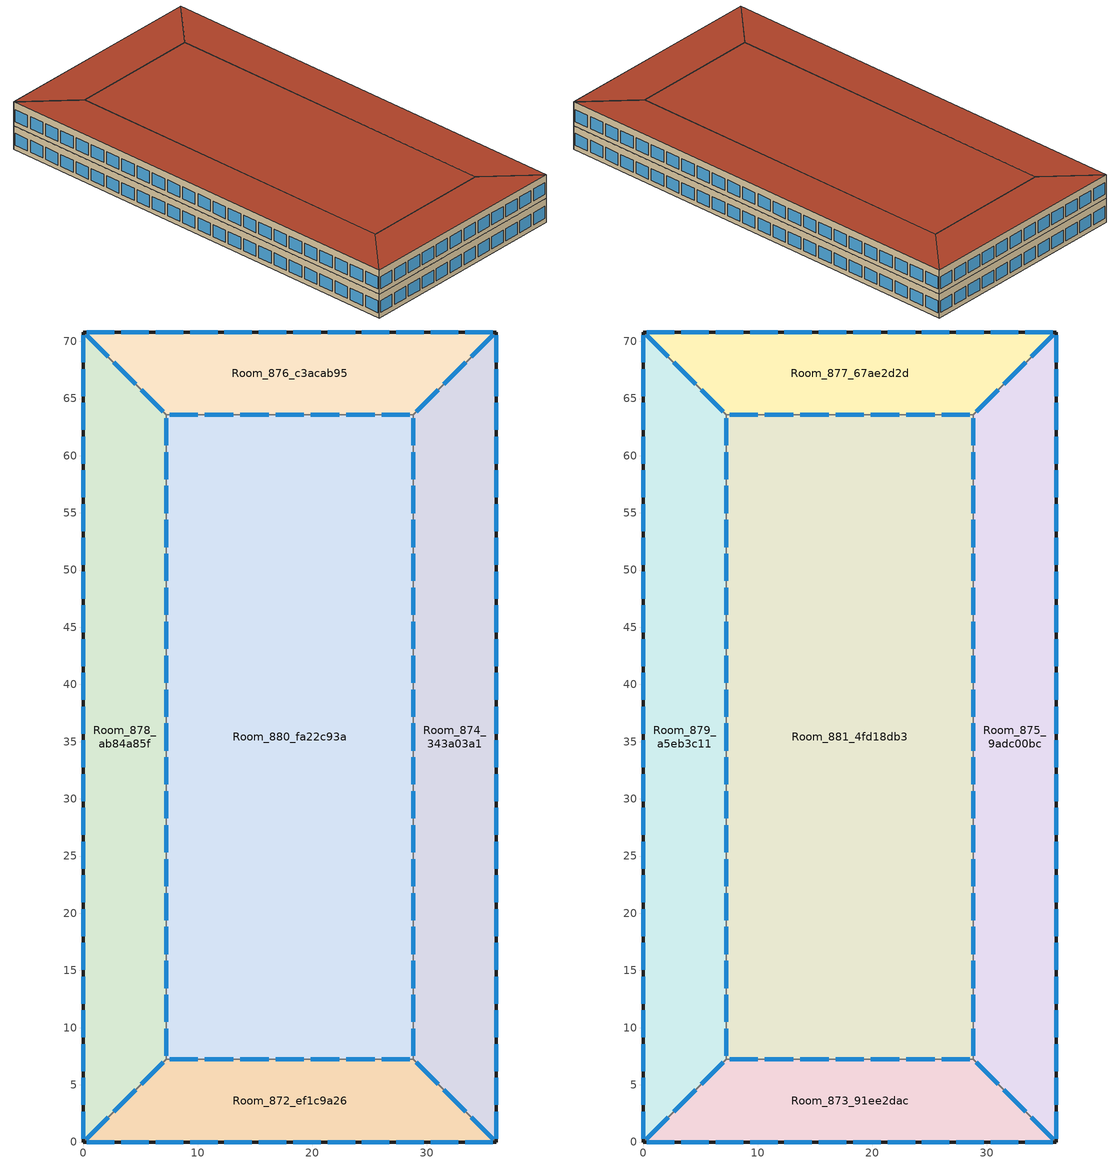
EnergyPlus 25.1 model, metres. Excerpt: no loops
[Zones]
Room_872_ef1c9a26
 floor ground (ExtSlabCarpet 4in ClimateZone 1-8): 7.23,7.23 28.85,7.23 36.09,0 0,0 z0
 wall outside (Room_872_ef1c9a26..Face5 c tbd (R 1.5x Solar 1.0x Therm 1.0x)): 0,0 36.09,0 z0:4
 wall to Room_880_fa22c93a (Interior Wall): 28.85,7.23 7.23,7.23 z0:4
 wall to Room_878_ab84a85f (Interior Wall): 7.23,7.23 0,0 z0:4
 wall to Room_874_343a03a1 (Interior Wall): 36.09,0 28.85,7.23 z0:4
 window inside (Interior Window): 28.54,7.23 26.07,7.23 / 25.46,7.23 22.98,7.23 / 22.37,7.23 19.9,7.23 / 19.28,7.23 16.81,7.23 / 16.19,7.23 13.72,7.23 / 13.1,7.23 10.63,7.23 / 10.01,7.23 7.54,7.23 / 6.99,6.99 5.06,5.06 / 4.58,4.58 2.65,2.65 / 2.17,2.17 0.24,0.24 / 35.84,0.24 33.92,2.17 / 33.43,2.65 31.5,4.58 / 31.02,5.06 29.09,6.99 z0.8:2.8
 window (Single Glazing 5): 0.3,0 2.71,0 / 3.31,0 5.71,0 / 30.37,0 32.78,0 / 33.38,0 35.78,0 / 6.31,0 8.72,0 / 9.32,0 11.73,0 / 12.33,0 14.73,0 / 15.34,0 17.74,0 / 18.34,0 20.75,0 / 21.35,0 23.76,0 / 24.36,0 26.76,0 / 27.36,0 29.77,0 z0.8:2.8
Room_874_343a03a1
 floor ground (ExtSlabCarpet 4in ClimateZone 1-8): 36.09,70.82 36.09,0 28.85,7.23 28.85,63.58 z0
 wall outside (Room_874_343a03a1..Face5 c tbd (R 1.5x Solar 1.0x Therm 1.0x)): 36.09,0 36.09,70.82 z0:4
 wall to Room_880_fa22c93a (Interior Wall): 28.85,63.58 28.85,7.23 z0:4
 wall to Room_876_c3acab95 (Interior Wall): 36.09,70.82 28.85,63.58 z0:4
 window inside (Interior Window): 28.85,63.29 28.85,60.91 / 28.85,60.32 28.85,57.95 / 28.85,33.63 28.85,31.26 / 28.85,30.66 28.85,28.29 / 28.85,27.7 28.85,25.32 / 28.85,24.73 28.85,22.36 / 28.85,21.77 28.85,19.39 / 28.85,18.8 28.85,16.43 / 28.85,15.83 28.85,13.46 / 28.85,12.87 28.85,10.49 / 28.85,9.9 28.85,7.53 / 28.85,57.36 28.85,54.98 / 28.85,54.39 28.85,52.02 / 28.85,51.42 28.85,49.05 / 28.85,48.46 28.85,46.09 / 28.85,45.49 28.85,43.12 / 28.85,42.53 28.85,40.15 / 28.85,39.56 28.85,37.19 / 28.85,36.59 28.85,34.22 / 35.84,70.58 33.92,68.65 / 33.43,68.16 31.5,66.24 / 31.02,65.75 29.09,63.83 z0.8:2.8
 window (Single Glazing 5): 36.09,0.3 36.09,2.66 / 36.09,3.25 36.09,5.61 / 36.09,29.8 36.09,32.16 / 36.09,32.75 36.09,35.11 / 36.09,35.7 36.09,38.06 / 36.09,38.65 36.09,41.01 / 36.09,41.6 36.09,43.97 / 36.09,44.56 36.09,46.92 / 36.09,47.51 36.09,49.87 / 36.09,50.46 36.09,52.82 / 36.09,53.41 36.09,55.77 / 36.09,56.36 36.09,58.72 / 36.09,6.2 36.09,8.56 / 36.09,59.31 36.09,61.67 / 36.09,62.26 36.09,64.62 / 36.09,65.21 36.09,67.57 / 36.09,68.16 36.09,70.52 / 36.09,9.15 36.09,11.51 / 36.09,12.1 36.09,14.46 / 36.09,15.05 36.09,17.41 / 36.09,18 36.09,20.36 / 36.09,20.95 36.09,23.31 / 36.09,23.9 36.09,26.26 / 36.09,26.85 36.09,29.21 z0.8:2.8
Room_876_c3acab95
 floor ground (ExtSlabCarpet 4in ClimateZone 1-8): 0,70.82 36.09,70.82 28.85,63.58 7.23,63.58 z0
 wall outside (Room_876_c3acab95..Face5 c tbd (R 1.5x Solar 1.0x Therm 1.0x)): 36.09,70.82 0,70.82 z0:4
 wall to Room_880_fa22c93a (Interior Wall): 7.23,63.58 28.85,63.58 z0:4
 wall to Room_878_ab84a85f (Interior Wall): 0,70.82 7.23,63.58 z0:4
 window inside (Interior Window): 7.54,63.58 10.01,63.58 / 10.63,63.58 13.1,63.58 / 13.72,63.58 16.19,63.58 / 16.81,63.58 19.28,63.58 / 19.9,63.58 22.37,63.58 / 22.98,63.58 25.46,63.58 / 26.07,63.58 28.54,63.58 / 0.24,70.58 2.17,68.65 / 2.65,68.16 4.58,66.24 / 5.06,65.75 6.99,63.83 z0.8:2.8
 window (Single Glazing 5): 35.78,70.82 33.38,70.82 / 32.78,70.82 30.37,70.82 / 5.71,70.82 3.31,70.82 / 2.71,70.82 0.3,70.82 / 29.77,70.82 27.36,70.82 / 26.76,70.82 24.36,70.82 / 23.76,70.82 21.35,70.82 / 20.75,70.82 18.34,70.82 / 17.74,70.82 15.34,70.82 / 14.73,70.82 12.33,70.82 / 11.73,70.82 9.32,70.82 / 8.72,70.82 6.31,70.82 z0.8:2.8
Room_878_ab84a85f
 floor ground (ExtSlabCarpet 4in ClimateZone 1-8): 0,70.82 7.23,63.58 7.23,7.23 0,0 z0
 wall outside (Room_878_ab84a85f..Face5 c tbd (R 1.5x Solar 1.0x Therm 1.0x)): 0,70.82 0,0 z0:4
 wall to Room_880_fa22c93a (Interior Wall): 7.23,7.23 7.23,63.58 z0:4
 window inside (Interior Window): 7.23,7.53 7.23,9.9 / 7.23,10.49 7.23,12.87 / 7.23,37.19 7.23,39.56 / 7.23,40.15 7.23,42.53 / 7.23,43.12 7.23,45.49 / 7.23,46.09 7.23,48.46 / 7.23,49.05 7.23,51.42 / 7.23,52.02 7.23,54.39 / 7.23,54.98 7.23,57.36 / 7.23,57.95 7.23,60.32 / 7.23,60.91 7.23,63.29 / 7.23,13.46 7.23,15.83 / 7.23,16.43 7.23,18.8 / 7.23,19.39 7.23,21.77 / 7.23,22.36 7.23,24.73 / 7.23,25.32 7.23,27.7 / 7.23,28.29 7.23,30.66 / 7.23,31.26 7.23,33.63 / 7.23,34.22 7.23,36.59 z0.8:2.8
 window (Single Glazing 5): 0,70.52 0,68.16 / 0,67.57 0,65.21 / 0,41.01 0,38.65 / 0,38.06 0,35.7 / 0,35.11 0,32.75 / 0,32.16 0,29.8 / 0,29.21 0,26.85 / 0,26.26 0,23.9 / 0,23.31 0,20.95 / 0,20.36 0,18 / 0,17.41 0,15.05 / 0,14.46 0,12.1 / 0,64.62 0,62.26 / 0,11.51 0,9.15 / 0,8.56 0,6.2 / 0,5.61 0,3.25 / 0,2.66 0,0.3 / 0,61.67 0,59.31 / 0,58.72 0,56.36 / 0,55.77 0,53.41 / 0,52.82 0,50.46 / 0,49.87 0,47.51 / 0,46.92 0,44.56 / 0,43.97 0,41.6 z0.8:2.8
Room_880_fa22c93a
 floor ground (ExtSlabCarpet 4in ClimateZone 1-8): 7.23,63.58 28.85,63.58 28.85,7.23 7.23,7.23 z0
Room_873_91ee2dac
 floor to Room_872_ef1c9a26 (Interior Floor): 28.85,7.23 36.09,0 0,0 7.23,7.23 z4
 wall outside (Room_873_91ee2dac..Face5 c tbd (R 1.5x Solar 1.0x Therm 1.0x)): 0,0 36.09,0 z4:8
 wall to Room_881_4fd18db3 (Interior Wall): 28.85,7.23 7.23,7.23 z4:8
 wall to Room_879_a5eb3c11 (Interior Wall): 7.23,7.23 0,0 z4:8
 wall to Room_875_9adc00bc (Interior Wall): 36.09,0 28.85,7.23 z4:8
 window inside (Interior Window): 28.54,7.23 26.07,7.23 / 25.46,7.23 22.98,7.23 / 22.37,7.23 19.9,7.23 / 19.28,7.23 16.81,7.23 / 16.19,7.23 13.72,7.23 / 13.1,7.23 10.63,7.23 / 10.01,7.23 7.54,7.23 / 6.99,6.99 5.06,5.06 / 4.58,4.58 2.65,2.65 / 2.17,2.17 0.24,0.24 / 35.84,0.24 33.92,2.17 / 33.43,2.65 31.5,4.58 / 31.02,5.06 29.09,6.99 z4.8:6.8
 window (Single Glazing 5): 0.3,0 2.71,0 / 3.31,0 5.71,0 / 30.37,0 32.78,0 / 33.38,0 35.78,0 / 6.31,0 8.72,0 / 9.32,0 11.73,0 / 12.33,0 14.73,0 / 15.34,0 17.74,0 / 18.34,0 20.75,0 / 21.35,0 23.76,0 / 24.36,0 26.76,0 / 27.36,0 29.77,0 z4.8:6.8
 roof outside (Room_873_91ee2dac..Face4 c tbd (R 1.5x Solar 1.0x Therm 1.0x)): 36.09,0 28.85,7.23 7.23,7.23 0,0 z8
Room_875_9adc00bc
 floor to Room_874_343a03a1 (Interior Floor): 36.09,70.82 36.09,0 28.85,7.23 28.85,63.58 z4
 wall outside (Room_875_9adc00bc..Face5 c tbd (R 1.5x Solar 1.0x Therm 1.0x)): 36.09,0 36.09,70.82 z4:8
 wall to Room_881_4fd18db3 (Interior Wall): 28.85,63.58 28.85,7.23 z4:8
 wall to Room_877_67ae2d2d (Interior Wall): 36.09,70.82 28.85,63.58 z4:8
 window inside (Interior Window): 28.85,63.29 28.85,60.91 / 28.85,60.32 28.85,57.95 / 28.85,33.63 28.85,31.26 / 28.85,30.66 28.85,28.29 / 28.85,27.7 28.85,25.32 / 28.85,24.73 28.85,22.36 / 28.85,21.77 28.85,19.39 / 28.85,18.8 28.85,16.43 / 28.85,15.83 28.85,13.46 / 28.85,12.87 28.85,10.49 / 28.85,9.9 28.85,7.53 / 28.85,57.36 28.85,54.98 / 28.85,54.39 28.85,52.02 / 28.85,51.42 28.85,49.05 / 28.85,48.46 28.85,46.09 / 28.85,45.49 28.85,43.12 / 28.85,42.53 28.85,40.15 / 28.85,39.56 28.85,37.19 / 28.85,36.59 28.85,34.22 / 35.84,70.58 33.92,68.65 / 33.43,68.16 31.5,66.24 / 31.02,65.75 29.09,63.83 z4.8:6.8
 window (Single Glazing 5): 36.09,0.3 36.09,2.66 / 36.09,3.25 36.09,5.61 / 36.09,29.8 36.09,32.16 / 36.09,32.75 36.09,35.11 / 36.09,35.7 36.09,38.06 / 36.09,38.65 36.09,41.01 / 36.09,41.6 36.09,43.97 / 36.09,44.56 36.09,46.92 / 36.09,47.51 36.09,49.87 / 36.09,50.46 36.09,52.82 / 36.09,53.41 36.09,55.77 / 36.09,56.36 36.09,58.72 / 36.09,6.2 36.09,8.56 / 36.09,59.31 36.09,61.67 / 36.09,62.26 36.09,64.62 / 36.09,65.21 36.09,67.57 / 36.09,68.16 36.09,70.52 / 36.09,9.15 36.09,11.51 / 36.09,12.1 36.09,14.46 / 36.09,15.05 36.09,17.41 / 36.09,18 36.09,20.36 / 36.09,20.95 36.09,23.31 / 36.09,23.9 36.09,26.26 / 36.09,26.85 36.09,29.21 z4.8:6.8
 roof outside (Room_875_9adc00bc..Face4 c tbd (R 1.5x Solar 1.0x Therm 1.0x)): 36.09,0 36.09,70.82 28.85,63.58 28.85,7.23 z8
Room_877_67ae2d2d
 floor to Room_876_c3acab95 (Interior Floor): 0,70.82 36.09,70.82 28.85,63.58 7.23,63.58 z4
 wall outside (Room_877_67ae2d2d..Face5 c tbd (R 1.5x Solar 1.0x Therm 1.0x)): 36.09,70.82 0,70.82 z4:8
 wall to Room_881_4fd18db3 (Interior Wall): 7.23,63.58 28.85,63.58 z4:8
 wall to Room_879_a5eb3c11 (Interior Wall): 0,70.82 7.23,63.58 z4:8
 window inside (Interior Window): 7.54,63.58 10.01,63.58 / 10.63,63.58 13.1,63.58 / 13.72,63.58 16.19,63.58 / 16.81,63.58 19.28,63.58 / 19.9,63.58 22.37,63.58 / 22.98,63.58 25.46,63.58 / 26.07,63.58 28.54,63.58 / 0.24,70.58 2.17,68.65 / 2.65,68.16 4.58,66.24 / 5.06,65.75 6.99,63.83 z4.8:6.8
 window (Single Glazing 5): 35.78,70.82 33.38,70.82 / 32.78,70.82 30.37,70.82 / 5.71,70.82 3.31,70.82 / 2.71,70.82 0.3,70.82 / 29.77,70.82 27.36,70.82 / 26.76,70.82 24.36,70.82 / 23.76,70.82 21.35,70.82 / 20.75,70.82 18.34,70.82 / 17.74,70.82 15.34,70.82 / 14.73,70.82 12.33,70.82 / 11.73,70.82 9.32,70.82 / 8.72,70.82 6.31,70.82 z4.8:6.8
 roof outside (Room_877_67ae2d2d..Face4 c tbd (R 1.5x Solar 1.0x Therm 1.0x)): 28.85,63.58 36.09,70.82 0,70.82 7.23,63.58 z8
Room_879_a5eb3c11
 floor to Room_878_ab84a85f (Interior Floor): 0,70.82 7.23,63.58 7.23,7.23 0,0 z4
 wall outside (Room_879_a5eb3c11..Face5 c tbd (R 1.5x Solar 1.0x Therm 1.0x)): 0,70.82 0,0 z4:8
 wall to Room_881_4fd18db3 (Interior Wall): 7.23,7.23 7.23,63.58 z4:8
 window inside (Interior Window): 7.23,7.53 7.23,9.9 / 7.23,10.49 7.23,12.87 / 7.23,37.19 7.23,39.56 / 7.23,40.15 7.23,42.53 / 7.23,43.12 7.23,45.49 / 7.23,46.09 7.23,48.46 / 7.23,49.05 7.23,51.42 / 7.23,52.02 7.23,54.39 / 7.23,54.98 7.23,57.36 / 7.23,57.95 7.23,60.32 / 7.23,60.91 7.23,63.29 / 7.23,13.46 7.23,15.83 / 7.23,16.43 7.23,18.8 / 7.23,19.39 7.23,21.77 / 7.23,22.36 7.23,24.73 / 7.23,25.32 7.23,27.7 / 7.23,28.29 7.23,30.66 / 7.23,31.26 7.23,33.63 / 7.23,34.22 7.23,36.59 z4.8:6.8
 window (Single Glazing 5): 0,70.52 0,68.16 / 0,67.57 0,65.21 / 0,41.01 0,38.65 / 0,38.06 0,35.7 / 0,35.11 0,32.75 / 0,32.16 0,29.8 / 0,29.21 0,26.85 / 0,26.26 0,23.9 / 0,23.31 0,20.95 / 0,20.36 0,18 / 0,17.41 0,15.05 / 0,14.46 0,12.1 / 0,64.62 0,62.26 / 0,11.51 0,9.15 / 0,8.56 0,6.2 / 0,5.61 0,3.25 / 0,2.66 0,0.3 / 0,61.67 0,59.31 / 0,58.72 0,56.36 / 0,55.77 0,53.41 / 0,52.82 0,50.46 / 0,49.87 0,47.51 / 0,46.92 0,44.56 / 0,43.97 0,41.6 z4.8:6.8
 roof outside (Room_879_a5eb3c11..Face4 c tbd (R 1.5x Solar 1.0x Therm 1.0x)): 0,0 7.23,7.23 7.23,63.58 0,70.82 z8
Room_881_4fd18db3
 floor to Room_880_fa22c93a (Interior Floor): 7.23,63.58 28.85,63.58 28.85,7.23 7.23,7.23 z4
 roof outside (AQ_Office_2024_Office  roof 1945 1980 6A (R 1.5x Solar 1.0x Therm 1.0x)): 28.85,7.23 28.85,63.58 7.23,63.58 7.23,7.23 z8
[Building]
475_avenue Michel-Jasmin (DVL)_325321_Y_1958_low: North Axis {deg}=0; Solar Distribution=FullExteriorWithReflections
[Site:Location]
Montreal-Trudeau Intl AP: Latitude {deg}=45.4706; Longitude {deg}=-73.7408; Time Zone {hr}=-5; Elevation {m}=36; Keep Site Location Information=No
[Site:WaterMainsTemperature]
Calculation Method=CorrelationFromWeatherFile
[SizingPeriod:DesignDay] Day of Month=21; Dry-Bulb Temperature Range Modifier Type=DefaultMultipliers; Barometric Pressure {Pa}=100893; Rain Indicator=No; Snow Indicator=No; Daylight Saving Time Indicator=No; Begin Environment Reset Mode=FullResetAtBeginEnvironment
Name | Month | Day Type | Maximum Dry-Bulb Temperature {C} | Daily Dry-Bulb Temperature Range {deltaC} | Humidity Condition Type | Wetbulb or DewPoint at Maximum Dry-Bulb {C} | Wind Speed {m/s} | Wind Direction {deg} | Solar Model Indicator | ASHRAE Clear Sky Optical Depth for Beam Irradiance (taub) | ASHRAE Clear Sky Optical Depth for Diffuse Irradiance (taud) | Enthalpy at Maximum Dry-Bulb {J/kg} | Sky Clearness
Montreal Int'l Ann Clg .4% Condns DB=>MWB | 7 | SummerDesignDay | 30 | 9.3 | Wetbulb | 22.1 | 4.9 | 220 | ASHRAETau | 0.465 | 1.966
Montreal Int'l Ann Clg .4% Condns DP=>MDB | 7 | SummerDesignDay | 26 | 9.3 | Dewpoint | 21.6 | 4.9 | 220 | ASHRAETau | 0.465 | 1.966
Montreal Int'l Ann Clg .4% Condns Enth=>MDB | 7 | SummerDesignDay | 28.1 | 9.3 | Enthalpy |  | 4.9 | 220 | ASHRAETau | 0.465 | 1.966 | 69300
Montreal Int'l Ann Clg .4% Condns WB=>MDB | 7 | SummerDesignDay | 28.1 | 9.3 | Wetbulb | 23.2 | 4.9 | 220 | ASHRAETau | 0.465 | 1.966
Montreal Int'l Ann Htg 99.6% Condns DB | 1 | WinterDesignDay | -23.7 | 0 | Wetbulb | -23.7 | 3.9 | 260 | ASHRAEClearSky |  |  |  | 0
Montreal Int'l Ann Htg Wind 99.6% Condns WS=>MCDB | 1 | WinterDesignDay | -5.3 | 0 | Wetbulb | -5.3 | 12.9 | 260 | ASHRAEClearSky |  |  |  | 0
Montreal Int'l Ann Hum_n 99.6% Condns DP=>MCDB | 1 | WinterDesignDay | -23 | 0 | Dewpoint | -30.5 | 3.9 | 260 | ASHRAEClearSky |  |  |  | 0
[Material]
Name | Roughness | Thickness {m} | Conductivity {W/m-K} | Density {kg/m3} | Specific Heat {J/kg-K} | Thermal Absorptance | Solar Absorptance | Visible Absorptance
AQNC2024built-up roofing 1 (R 1.5x Solar 1.0x Therm 1.0x); AQNC2024built-up roofing 1 (R 1.5x Solar 1.0x Therm 1.0x) 1; AQNC2024built-up roofing 1 (R 1.5x Solar 1.0x Therm 1.0x) 2; AQNC2024built-up roofing 1 (R 1.5x Solar 1.0x Therm 1.0x) 3; AQNC2024built-up roofing 1 (R 1.5x Solar 1.0x Therm 1.0x) 4 | MediumRough | 0.15 | 0.162 | 1121 | 1470 | 0.7 | 0.7 | 0.7
AQNC2024concrete blocks (R 1.5x Solar 1.0x Therm 1.0x); AQNC2024concrete blocks (R 1.5x Solar 1.0x Therm 1.0x) 1; AQNC2024concrete blocks (R 1.5x Solar 1.0x Therm 1.0x) 2; AQNC2024concrete blocks (R 1.5x Solar 1.0x Therm 1.0x) 3; AQNC2024concrete blocks (R 1.5x Solar 1.0x Therm 1.0x) 4; AQNC2024concrete blocks (R 1.5x Solar 1.0x Therm 1.0x) 5; AQNC2024concrete blocks (R 1.5x Solar 1.0x Therm 1.0x) 6; AQNC2024concrete blocks (R 1.5x Solar 1.0x Therm 1.0x) 7 | MediumRough | 0.3 | 1.1 | 800 | 920 | 0.7 | 0.7 | 0.7
AQNC2024expanded polystyrene type I 15 cm 1 (R 1.5x Solar 1.0x Therm 1.0x) | MediumRough | 0.225 | 0.0385 | 15 | 1500 | 0.7 | 0.7 | 0.7
AQNC2024gypsum board (R 1.5x Solar 1.0x Therm 1.0x); AQNC2024gypsum board (R 1.5x Solar 1.0x Therm 1.0x) 1; AQNC2024gypsum board (R 1.5x Solar 1.0x Therm 1.0x) 2; AQNC2024gypsum board (R 1.5x Solar 1.0x Therm 1.0x) 3; AQNC2024gypsum board (R 1.5x Solar 1.0x Therm 1.0x) 4; AQNC2024gypsum board (R 1.5x Solar 1.0x Therm 1.0x) 5; AQNC2024gypsum board (R 1.5x Solar 1.0x Therm 1.0x) 6; AQNC2024gypsum board (R 1.5x Solar 1.0x Therm 1.0x) 7 | MediumRough | 0.15 | 0.159 | 800 | 1090 | 0.7 | 0.7 | 0.7
F16 Acoustic tile | MediumSmooth | 0.0191 | 0.06 | 368 | 590 | 0.9 | 0.3 | 0.3
G01a 19mm gypsum board | MediumSmooth | 0.019 | 0.16 | 800 | 1090 | 0.9 | 0.4 | 0.4
M11 100mm lightweight concrete | MediumRough | 0.1016 | 0.53 | 1280 | 840 | 0.9 | 0.5 | 0.5
MAT-CC05 4 HW CONCRETE | Rough | 0.1016 | 1.311 | 2240 | 836.8 | 0.9 | 0.85 | 0.85
Room_872_ef1c9a26..Face5 m tbd (R 1.5x Solar 1.0x Therm 1.0x); Room_876_c3acab95..Face5 m tbd (R 1.5x Solar 1.0x Therm 1.0x) | MediumRough | 0.075 | 0.0731885 | 15 | 800 | 0.7 | 0.7 | 0.7
Room_873_91ee2dac..Face4 m tbd (R 1.5x Solar 1.0x Therm 1.0x); Room_877_67ae2d2d..Face4 m tbd (R 1.5x Solar 1.0x Therm 1.0x) | MediumRough | 0.225 | 0.0471175 | 15 | 1500 | 0.7 | 0.7 | 0.7
Room_873_91ee2dac..Face5 m tbd (R 1.5x Solar 1.0x Therm 1.0x); Room_877_67ae2d2d..Face5 m tbd (R 1.5x Solar 1.0x Therm 1.0x) | MediumRough | 0.075 | 0.0662672 | 15 | 800 | 0.7 | 0.7 | 0.7
Room_874_343a03a1..Face5 m tbd (R 1.5x Solar 1.0x Therm 1.0x); Room_878_ab84a85f..Face5 m tbd (R 1.5x Solar 1.0x Therm 1.0x) | MediumRough | 0.075 | 0.0728643 | 15 | 800 | 0.7 | 0.7 | 0.7
Room_875_9adc00bc..Face4 m tbd (R 1.5x Solar 1.0x Therm 1.0x); Room_879_a5eb3c11..Face4 m tbd (R 1.5x Solar 1.0x Therm 1.0x) | MediumRough | 0.225 | 0.0461741 | 15 | 1500 | 0.7 | 0.7 | 0.7
Room_875_9adc00bc..Face5 m tbd (R 1.5x Solar 1.0x Therm 1.0x); Room_879_a5eb3c11..Face5 m tbd (R 1.5x Solar 1.0x Therm 1.0x) | MediumRough | 0.075 | 0.065943 | 15 | 800 | 0.7 | 0.7 | 0.7
[Material:AirGap]
Name | Thermal Resistance {m2-K/W}
F04 Wall air space resistance | 0.15
F05 Ceiling air space resistance | 0.18
[Material:NoMass]
CP02 CARPET PAD: Roughness=Smooth; Thermal Resistance {m2-K/W}=0.1; Thermal Absorptance=0.9; Solar Absorptance=0.8; Visible Absorptance=0.8
[WindowMaterial:Glazing]
Clear 3mm: Optical Data Type=SpectralAverage; Thickness {m}=0.003; Solar Transmittance at Normal Incidence=0.837; Front Side Solar Reflectance at Normal Incidence=0.075; Back Side Solar Reflectance at Normal Incidence=0; Visible Transmittance at Normal Incidence=0.898; Front Side Visible Reflectance at Normal Incidence=0.081; Back Side Visible Reflectance at Normal Incidence=0; Infrared Transmittance at Normal Incidence=0; Front Side Infrared Hemispherical Emissivity=0.84; Back Side Infrared Hemispherical Emissivity=0.84; Conductivity {W/m-K}=0.9; Dirt Correction Factor for Solar and Visible Transmittance=1; Solar Diffusing=No
[WindowMaterial:SimpleGlazingSystem]
Simple glazing: U-Factor {W/m2-K}=5; Solar Heat Gain Coefficient=0.8
[Construction]
AQ_Office_2024_Office  roof 1945 1980 6A (R 1.5x Solar 1.0x Therm 1.0x): AQNC2024built-up roofing 1 (R 1.5x Solar 1.0x Therm 1.0x) 4, AQNC2024expanded polystyrene type I 15 cm 1 (R 1.5x Solar 1.0x Therm 1.0x)
ExtSlabCarpet 4in ClimateZone 1-8: MAT-CC05 4 HW CONCRETE, CP02 CARPET PAD
Interior Floor: F16 Acoustic tile, F05 Ceiling air space resistance, M11 100mm lightweight concrete
Interior Wall: G01a 19mm gypsum board, F04 Wall air space resistance, G01a 19mm gypsum board
Interior Window: Clear 3mm
Room_872_ef1c9a26..Face5 c tbd (R 1.5x Solar 1.0x Therm 1.0x): AQNC2024concrete blocks (R 1.5x Solar 1.0x Therm 1.0x) 1, Room_872_ef1c9a26..Face5 m tbd (R 1.5x Solar 1.0x Therm 1.0x), AQNC2024gypsum board (R 1.5x Solar 1.0x Therm 1.0x) 1
Room_873_91ee2dac..Face4 c tbd (R 1.5x Solar 1.0x Therm 1.0x): AQNC2024built-up roofing 1 (R 1.5x Solar 1.0x Therm 1.0x) 2, Room_873_91ee2dac..Face4 m tbd (R 1.5x Solar 1.0x Therm 1.0x)
Room_873_91ee2dac..Face5 c tbd (R 1.5x Solar 1.0x Therm 1.0x): AQNC2024concrete blocks (R 1.5x Solar 1.0x Therm 1.0x) 3, Room_873_91ee2dac..Face5 m tbd (R 1.5x Solar 1.0x Therm 1.0x), AQNC2024gypsum board (R 1.5x Solar 1.0x Therm 1.0x) 3
Room_874_343a03a1..Face5 c tbd (R 1.5x Solar 1.0x Therm 1.0x): AQNC2024concrete blocks (R 1.5x Solar 1.0x Therm 1.0x) 4, Room_874_343a03a1..Face5 m tbd (R 1.5x Solar 1.0x Therm 1.0x), AQNC2024gypsum board (R 1.5x Solar 1.0x Therm 1.0x) 4
Room_875_9adc00bc..Face4 c tbd (R 1.5x Solar 1.0x Therm 1.0x): AQNC2024built-up roofing 1 (R 1.5x Solar 1.0x Therm 1.0x) 3, Room_875_9adc00bc..Face4 m tbd (R 1.5x Solar 1.0x Therm 1.0x)
Room_875_9adc00bc..Face5 c tbd (R 1.5x Solar 1.0x Therm 1.0x): AQNC2024concrete blocks (R 1.5x Solar 1.0x Therm 1.0x) 2, Room_875_9adc00bc..Face5 m tbd (R 1.5x Solar 1.0x Therm 1.0x), AQNC2024gypsum board (R 1.5x Solar 1.0x Therm 1.0x) 2
Room_876_c3acab95..Face5 c tbd (R 1.5x Solar 1.0x Therm 1.0x): AQNC2024concrete blocks (R 1.5x Solar 1.0x Therm 1.0x) 5, Room_876_c3acab95..Face5 m tbd (R 1.5x Solar 1.0x Therm 1.0x), AQNC2024gypsum board (R 1.5x Solar 1.0x Therm 1.0x) 5
Room_877_67ae2d2d..Face4 c tbd (R 1.5x Solar 1.0x Therm 1.0x): AQNC2024built-up roofing 1 (R 1.5x Solar 1.0x Therm 1.0x), Room_877_67ae2d2d..Face4 m tbd (R 1.5x Solar 1.0x Therm 1.0x)
Room_877_67ae2d2d..Face5 c tbd (R 1.5x Solar 1.0x Therm 1.0x): AQNC2024concrete blocks (R 1.5x Solar 1.0x Therm 1.0x), Room_877_67ae2d2d..Face5 m tbd (R 1.5x Solar 1.0x Therm 1.0x), AQNC2024gypsum board (R 1.5x Solar 1.0x Therm 1.0x)
Room_878_ab84a85f..Face5 c tbd (R 1.5x Solar 1.0x Therm 1.0x): AQNC2024concrete blocks (R 1.5x Solar 1.0x Therm 1.0x) 6, Room_878_ab84a85f..Face5 m tbd (R 1.5x Solar 1.0x Therm 1.0x), AQNC2024gypsum board (R 1.5x Solar 1.0x Therm 1.0x) 6
Room_879_a5eb3c11..Face4 c tbd (R 1.5x Solar 1.0x Therm 1.0x): AQNC2024built-up roofing 1 (R 1.5x Solar 1.0x Therm 1.0x) 1, Room_879_a5eb3c11..Face4 m tbd (R 1.5x Solar 1.0x Therm 1.0x)
Room_879_a5eb3c11..Face5 c tbd (R 1.5x Solar 1.0x Therm 1.0x): AQNC2024concrete blocks (R 1.5x Solar 1.0x Therm 1.0x) 7, Room_879_a5eb3c11..Face5 m tbd (R 1.5x Solar 1.0x Therm 1.0x), AQNC2024gypsum board (R 1.5x Solar 1.0x Therm 1.0x) 7
Single Glazing 5: Simple glazing
[Zone] Multiplier=1; Ceiling Height {m}=4; Part of Total Floor Area=Yes
Name | Volume {m3}
Room_872_ef1c9a26; Room_873_91ee2dac; Room_876_c3acab95; Room_877_67ae2d2d | 834.695
Room_874_343a03a1; Room_875_9adc00bc; Room_878_ab84a85f; Room_879_a5eb3c11 | 1839.44
Room_880_fa22c93a; Room_881_4fd18db3 | 4873.42
[Space] Space Type=MediumOffice Building
Name | Zone
Room_872_ef1c9a26_Space | Room_872_ef1c9a26
Room_873_91ee2dac_Space | Room_873_91ee2dac
Room_874_343a03a1_Space | Room_874_343a03a1
Room_875_9adc00bc_Space | Room_875_9adc00bc
Room_876_c3acab95_Space | Room_876_c3acab95
Room_877_67ae2d2d_Space | Room_877_67ae2d2d
Room_878_ab84a85f_Space | Room_878_ab84a85f
Room_879_a5eb3c11_Space | Room_879_a5eb3c11
Room_880_fa22c93a_Space | Room_880_fa22c93a
Room_881_4fd18db3_Space | Room_881_4fd18db3
[SpaceList]
MediumOffice Building: Room_875_9adc00bc_Space, Room_872_ef1c9a26_Space, Room_873_91ee2dac_Space, Room_877_67ae2d2d_Space, Room_874_343a03a1_Space, Room_876_c3acab95_Space, Room_878_ab84a85f_Space, Room_879_a5eb3c11_Space, Room_880_fa22c93a_Space, Room_881_4fd18db3_Space
[InternalMass] Construction=Interior Floor
Name | Zone or ZoneList | Space or SpaceList | Surface Area {m2}
Room_875_9adc00bc_Space Internal Mass 1 | Room_875_9adc00bc | Room_875_9adc00bc_Space | 1839.44
Room_872_ef1c9a26_Space Internal Mass 1 | Room_872_ef1c9a26 | Room_872_ef1c9a26_Space | 834.695
Room_873_91ee2dac_Space Internal Mass 1 | Room_873_91ee2dac | Room_873_91ee2dac_Space | 834.695
Room_877_67ae2d2d_Space Internal Mass 1 | Room_877_67ae2d2d | Room_877_67ae2d2d_Space | 834.695
Room_874_343a03a1_Space Internal Mass 1 | Room_874_343a03a1 | Room_874_343a03a1_Space | 1839.44
Room_876_c3acab95_Space Internal Mass 1 | Room_876_c3acab95 | Room_876_c3acab95_Space | 834.695
Room_878_ab84a85f_Space Internal Mass 1 | Room_878_ab84a85f | Room_878_ab84a85f_Space | 1839.44
Room_879_a5eb3c11_Space Internal Mass 1 | Room_879_a5eb3c11 | Room_879_a5eb3c11_Space | 1839.44
Room_880_fa22c93a_Space Internal Mass 1 | Room_880_fa22c93a | Room_880_fa22c93a_Space | 4873.42
Room_881_4fd18db3_Space Internal Mass 1 | Room_881_4fd18db3 | Room_881_4fd18db3_Space | 4873.42
[Lights]
MediumOffice Building_Lighting: Zone or ZoneList or Space or SpaceList=MediumOffice Building; Schedule=NECB-A-Lighting Mahmoud; Design Level Calculation Method=Watts/Area; Watts per Floor Area {W/m2}=6.68315; Return Air Fraction=0; Fraction Radiant=0.7; Fraction Visible=0.2; Fraction Replaceable=1
[People]
MediumOffice Building_People: Zone or ZoneList or Space or SpaceList=MediumOffice Building; Number of People Schedule=NECB-A-Occupancy Mahmoud; Number of People Calculation Method=People/Area; People per Floor Area {person/m2}=0.0711847; Fraction Radiant=0.3; Activity Level Schedule=MediumOffice Building_People_Act Schedule
[ElectricEquipment]
MediumOffice Building_Electric Equipment 20.0 percent reduction: Zone or ZoneList or Space or SpaceList=MediumOffice Building; Schedule=NECB-A-Electric-Equipment Mahmoud; Design Level Calculation Method=Watts/Area; Watts per Floor Area {W/m2}=6.03493; Fraction Latent=0; Fraction Radiant=0.5; Fraction Lost=0
[ZoneInfiltration:DesignFlowRate] Design Flow Rate Calculation Method=Flow/ExteriorArea; Flow Rate per Exterior Surface Area {m3/s-m2}=0.000826564; Velocity Term Coefficient=0; Density Basis=Outdoor
Name | Zone or ZoneList or Space or SpaceList | Schedule | Constant Term Coefficient | Temperature Term Coefficient | Velocity Squared Term Coefficient
Room_872_ef1c9a26_Space HVAC Off Infiltration | Room_872_ef1c9a26_Space | Infiltration HVAC Off Schedule | 0 | 0.0139 | 0.0264
Room_872_ef1c9a26_Space HVAC On Infiltration | Room_872_ef1c9a26_Space | Infiltration HVAC On Schedule | -0.0382 | 0.0042 | 0.0206
Room_873_91ee2dac_Space HVAC Off Infiltration | Room_873_91ee2dac_Space | Infiltration HVAC Off Schedule | 0 | 0.0139 | 0.0264
Room_873_91ee2dac_Space HVAC On Infiltration | Room_873_91ee2dac_Space | Infiltration HVAC On Schedule | -0.0382 | 0.0042 | 0.0206
Room_874_343a03a1_Space HVAC Off Infiltration | Room_874_343a03a1_Space | Infiltration HVAC Off Schedule | 0 | 0.0139 | 0.0264
Room_874_343a03a1_Space HVAC On Infiltration | Room_874_343a03a1_Space | Infiltration HVAC On Schedule | -0.0382 | 0.0042 | 0.0206
Room_875_9adc00bc_Space HVAC Off Infiltration | Room_875_9adc00bc_Space | Infiltration HVAC Off Schedule | 0 | 0.0139 | 0.0264
Room_875_9adc00bc_Space HVAC On Infiltration | Room_875_9adc00bc_Space | Infiltration HVAC On Schedule | -0.0382 | 0.0042 | 0.0206
Room_876_c3acab95_Space HVAC Off Infiltration | Room_876_c3acab95_Space | Infiltration HVAC Off Schedule | 0 | 0.0139 | 0.0264
Room_876_c3acab95_Space HVAC On Infiltration | Room_876_c3acab95_Space | Infiltration HVAC On Schedule | -0.0382 | 0.0042 | 0.0206
Room_877_67ae2d2d_Space HVAC Off Infiltration | Room_877_67ae2d2d_Space | Infiltration HVAC Off Schedule | 0 | 0.0139 | 0.0264
Room_877_67ae2d2d_Space HVAC On Infiltration | Room_877_67ae2d2d_Space | Infiltration HVAC On Schedule | -0.0382 | 0.0042 | 0.0206
Room_878_ab84a85f_Space HVAC Off Infiltration | Room_878_ab84a85f_Space | Infiltration HVAC Off Schedule | 0 | 0.0139 | 0.0264
Room_878_ab84a85f_Space HVAC On Infiltration | Room_878_ab84a85f_Space | Infiltration HVAC On Schedule | -0.0382 | 0.0042 | 0.0206
Room_879_a5eb3c11_Space HVAC Off Infiltration | Room_879_a5eb3c11_Space | Infiltration HVAC Off Schedule | 0 | 0.0139 | 0.0264
Room_879_a5eb3c11_Space HVAC On Infiltration | Room_879_a5eb3c11_Space | Infiltration HVAC On Schedule | -0.0382 | 0.0042 | 0.0206
Room_881_4fd18db3_Space HVAC Off Infiltration | Room_881_4fd18db3_Space | Infiltration HVAC Off Schedule | 0 | 0.0139 | 0.0264
Room_881_4fd18db3_Space HVAC On Infiltration | Room_881_4fd18db3_Space | Infiltration HVAC On Schedule | -0.0382 | 0.0042 | 0.0206
[AvailabilityManager:Scheduled]
CAV with Reheat and cooling coil Availability Manager: Schedule=Always On Modified Mahmoud
[Schedule:Day:Interval]
Schedule Day 53: No, 05:00, 0.934784, 17:00, 0.938737, 18:00, 0.934784, 24:00, 0.93676
NECB-A-Lighting_Default 1: No, 07:00, 0.86995, 08:00, 0.873465, 09:00, 0.889282, 17:00, 0.9, 18:00, 0.8, 19:00, 0.5, 21:00, 0.3, 23:00, 0.1, 24:00, 0.05
NECB-A-Lighting_Hol 2: No, 24:00, 0.05
Schedule Day 52; Schedule Day 51; NECB-A-Occupancy_Hol 2: No, 24:00, 0
Schedule Day 50: No, 07:00, 0, 08:00, 0.1, 09:00, 0.7, 12:00, 0.9, 14:00, 0.899212, 17:00, 0.9, 18:00, 0.7, 19:00, 0.3, 23:00, 0.1, 24:00, 0
NECB-A-Occupancy_Default 1: No, 03:00, 0.0334143, 04:00, 0.896312, 09:00, 0.892797, 12:00, 0.9, 14:00, 0.530767, 17:00, 0.9, 18:00, 0.62391, 19:00, 0.437623, 23:00, 0.089652, 24:00, 0
MediumOffice Building_People_Act Schedule_Sunday; MediumOffice Building_People_Act Schedule_SmrDsn 1; MediumOffice Building_People_Act Schedule_WntrDsn 1; MediumOffice Building_People_Act Schedule_Hol 1: No, 24:00, 120
Schedule Day 29; Schedule Day 54: No, 07:00, 0.889331, 19:00, 0.924903, 24:00, 0.895259
NECB-A-Electric-Equipment_Default: No, 07:00, 0.655544, 08:00, 0.903341, 09:00, 0.899827, 18:00, 0.9, 24:00, 0.673118
NECB-A-Electric-Equipment_Hol 1: No, 24:00, 0.2
Always On_Day Schedule 1; Always On_Day Schedule 11: No, 04:00, 0, 05:00, 0.724084, 18:00, 1, 19:00, 0.848861, 24:00, 0
Always On_Day Schedule 10; Always On_Day Schedule 13: No, 04:00, 0, 06:00, 0.448629, 08:00, 0.656134, 18:00, 0.859687, 19:00, 0.848861, 24:00, 0
Always On_Day Schedule 12; Always On_Day Schedule 14; Always On_Day Schedule 3; Always On_Day Schedule 8: No, 04:00, 0, 05:00, 0, 18:00, 0, 19:00, 0, 24:00, 0
Infiltration HVAC Off Schedule Default Day Schedule; Infiltration HVAC Off Schedule Summer Design Day Schedule 1; Infiltration HVAC Off Schedule Winter Design Day Schedule 1: No, 04:00, 1, 05:00, 0, 18:00, 0, 19:00, 0, 24:00, 1
Infiltration HVAC Off Schedule Schedule Day 0 1: No, 04:00, 1, 06:00, 0, 08:00, 0, 18:00, 0, 19:00, 0, 24:00, 1
Infiltration HVAC Off Schedule Schedule Day 2: No, 04:00, 1, 05:00, 1, 18:00, 1, 19:00, 1, 24:00, 1
[Schedule:Week:Daily]
NECB-A-Lighting Mahmoud Week Rule - Jan1-Dec31: Schedule Day 53, Schedule Day 53, Schedule Day 53, Schedule Day 53, Schedule Day 53, Schedule Day 53, Schedule Day 53, NECB-A-Lighting_Hol 2, NECB-A-Lighting_Default 1, NECB-A-Lighting_Default 1, NECB-A-Lighting_Default 1, NECB-A-Lighting_Default 1
NECB-A-Occupancy Mahmoud Week Rule - Jan1-Dec31: Schedule Day 52, Schedule Day 50, Schedule Day 50, Schedule Day 50, Schedule Day 50, Schedule Day 50, Schedule Day 51, NECB-A-Occupancy_Hol 2, NECB-A-Occupancy_Default 1, NECB-A-Occupancy_Default 1, NECB-A-Occupancy_Default 1, NECB-A-Occupancy_Default 1
MediumOffice Building_People_Act Schedule Week Rule - Jan1-Dec31: MediumOffice Building_People_Act Schedule_Sunday, MediumOffice Building_People_Act Schedule_Sunday, MediumOffice Building_People_Act Schedule_Sunday, MediumOffice Building_People_Act Schedule_Sunday, MediumOffice Building_People_Act Schedule_Sunday, MediumOffice Building_People_Act Schedule_Sunday, MediumOffice Building_People_Act Schedule_Sunday, MediumOffice Building_People_Act Schedule_Hol 1, MediumOffice Building_People_Act Schedule_SmrDsn 1, MediumOffice Building_People_Act Schedule_WntrDsn 1, MediumOffice Building_People_Act Schedule_Sunday, MediumOffice Building_People_Act Schedule_Sunday
NECB-A-Electric-Equipment Mahmoud Week Rule - Jan1-Dec31: Schedule Day 29, Schedule Day 54, Schedule Day 54, Schedule Day 54, Schedule Day 54, Schedule Day 54, Schedule Day 29, NECB-A-Electric-Equipment_Hol 1, NECB-A-Electric-Equipment_Default, NECB-A-Electric-Equipment_Default, NECB-A-Electric-Equipment_Default, NECB-A-Electric-Equipment_Default
Always On Modified Mahmoud Week Rule - Jan1-Dec31: Always On_Day Schedule 8, Always On_Day Schedule 10, Always On_Day Schedule 10, Always On_Day Schedule 10, Always On_Day Schedule 10, Always On_Day Schedule 10, Always On_Day Schedule 8, Always On_Day Schedule 3, Always On_Day Schedule 1, Always On_Day Schedule 1, Always On_Day Schedule 1, Always On_Day Schedule 1
Infiltration HVAC Off Schedule Week Rule - Jan1-Dec31: Infiltration HVAC Off Schedule Schedule Day 2, Infiltration HVAC Off Schedule Schedule Day 0 1, Infiltration HVAC Off Schedule Schedule Day 0 1, Infiltration HVAC Off Schedule Schedule Day 0 1, Infiltration HVAC Off Schedule Schedule Day 0 1, Infiltration HVAC Off Schedule Schedule Day 0 1, Infiltration HVAC Off Schedule Schedule Day 2, Infiltration HVAC Off Schedule Default Day Schedule, Infiltration HVAC Off Schedule Summer Design Day Schedule 1, Infiltration HVAC Off Schedule Winter Design Day Schedule 1, Infiltration HVAC Off Schedule Default Day Schedule, Infiltration HVAC Off Schedule Default Day Schedule
Infiltration HVAC On Schedule Week Rule - Jan1-Dec31: Always On_Day Schedule 14, Always On_Day Schedule 13, Always On_Day Schedule 13, Always On_Day Schedule 13, Always On_Day Schedule 13, Always On_Day Schedule 13, Always On_Day Schedule 14, Always On_Day Schedule 12, Always On_Day Schedule 11, Always On_Day Schedule 11, Always On_Day Schedule 11, Always On_Day Schedule 11
[Schedule:Year]
NECB-A-Lighting Mahmoud: NECB-A-Lighting Mahmoud Week Rule - Jan1-Dec31, 1, 1, 12, 31
NECB-A-Occupancy Mahmoud: NECB-A-Occupancy Mahmoud Week Rule - Jan1-Dec31, 1, 1, 12, 31
MediumOffice Building_People_Act Schedule: MediumOffice Building_People_Act Schedule Week Rule - Jan1-Dec31, 1, 1, 12, 31
NECB-A-Electric-Equipment Mahmoud: NECB-A-Electric-Equipment Mahmoud Week Rule - Jan1-Dec31, 1, 1, 12, 31
Always On Modified Mahmoud: Always On Modified Mahmoud Week Rule - Jan1-Dec31, 1, 1, 12, 31
Infiltration HVAC Off Schedule: Infiltration HVAC Off Schedule Week Rule - Jan1-Dec31, 1, 1, 12, 31
Infiltration HVAC On Schedule: Infiltration HVAC On Schedule Week Rule - Jan1-Dec31, 1, 1, 12, 31
